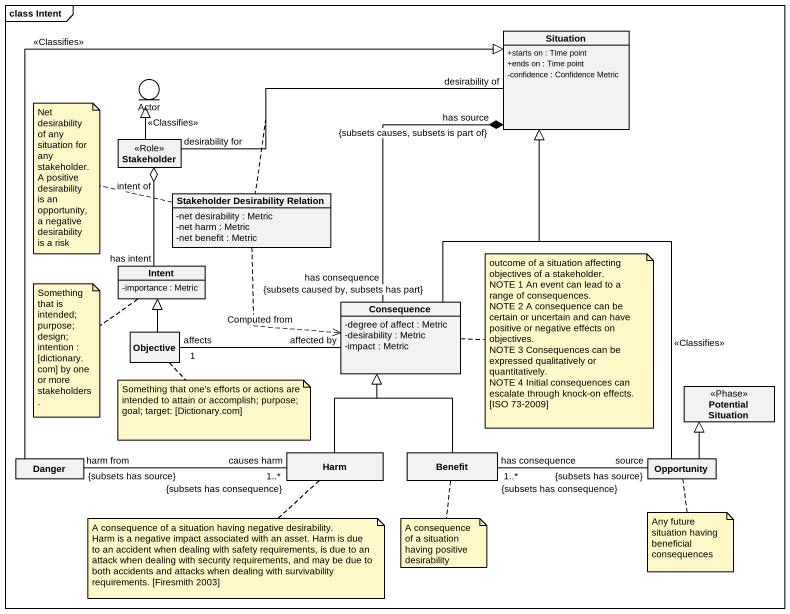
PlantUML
@startuml
mainframe class Intent
allowmixing
hide circle
hide empty members
skinparam classAttributeIconSize 0
class Situation {
  +starts on : Time point
  +ends on : Time point
  -confidence : Confidence Metric
}
entity "Actor" as Actor_
class Stakeholder <<Role>>
class "Stakeholder Desirability Relation" as Stakeholder_Desirability {
  -net desirability : Metric
  -net harm : Metric
  -net benefit : Metric
}
class Intent {
  -importance : Metric
}
class Consequence {
  -degree of affect : Metric
  -desirability : Metric
  -impact : Metric
}
class Objective
class "Potential Situation" as Potential_Situation <<Phase>>
class Danger
class Harm
class Benefit
class Opportunity
Situation "has source\n{subsets causes, subsets is part of}" *-- "has consequence\n{subsets caused by, subsets has part}" Consequence
Stakeholder "desirability for" -right- "desirability of" Situation
(Stakeholder, Situation) .. Stakeholder_Desirability
Stakeholder -up-|> Actor_ : <<Classifies>>
Stakeholder "intent of" o-- "has intent" Intent
Stakeholder_Desirability ..> Consequence : Computed from
Consequence -up-|> Situation
Consequence "affected by" -left- "affects\n1" Objective
Objective -up-|> Intent
Danger -up-|> Situation : <<Classifies>>
Danger "harm from\n{subsets has source}" -right- "causes harm\n1..*\n{subsets has consequence}" Harm
Harm -up-|> Consequence
Benefit -up-|> Consequence
Opportunity -up-|> Situation : <<Classifies>>
Opportunity -up-|> Potential_Situation
Opportunity "source\n{subsets has source}" -left- "has consequence\n1..*\n{subsets has consequence}" Benefit
note left of Stakeholder_Desirability : Net desirability of any situation for any stakeholder. A positive desirability is an opportunity, a negative desirability is a risk
note bottom of Intent : Something that is intended; purpose; design; intention : [dictionary.com] by one or more stakeholders.
note right of Consequence
  outcome of a situation affecting objectives of a stakeholder.
  NOTE 1 An event can lead to a range of consequences.
  NOTE 2 A consequence can be certain or uncertain and can have positive or negative effects on objectives.
  NOTE 3 Consequences can be expressed qualitatively or quantitatively.
  NOTE 4 Initial consequences can escalate through knock-on effects.
  [ISO 73-2009]
end note
note bottom of Objective : Something that one's efforts or actions are intended to attain or accomplish; purpose; goal; target: [Dictionary.com]
note bottom of Opportunity : Any future situation having beneficial consequences
note bottom of Harm
  A consequence of a situation having negative desirability.
  Harm is a negative impact associated with an asset. Harm is due to an accident when dealing with safety requirements, is due to an attack when dealing with security requirements, and may be due to both accidents and attacks when dealing with survivability requirements. [Firesmith 2003]
end note
note bottom of Benefit : A consequence of a situation having positive desirability
@enduml
